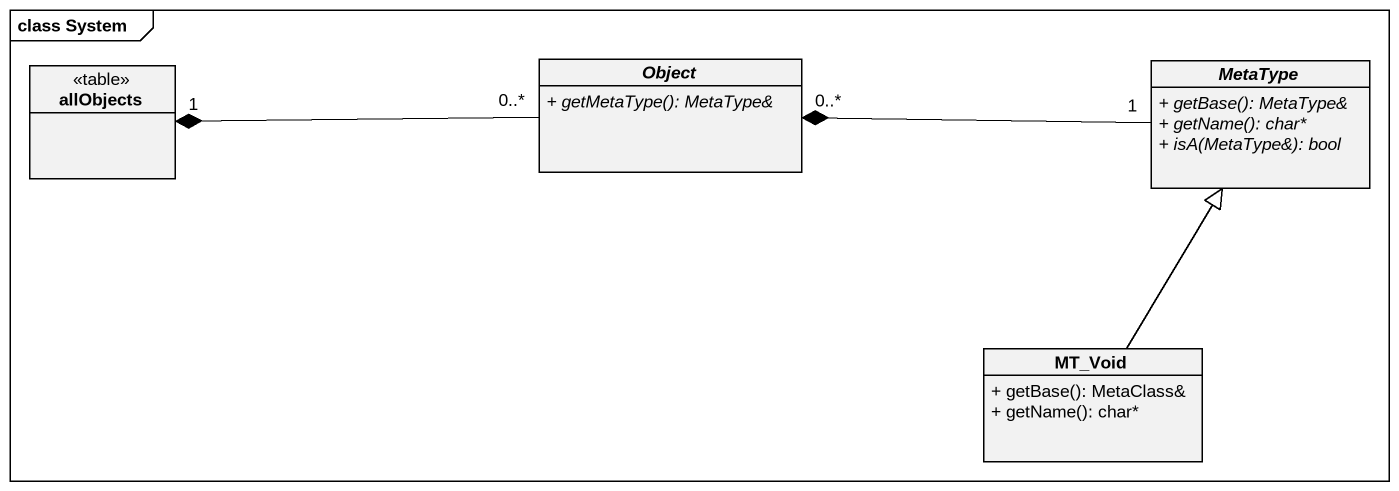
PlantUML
@startuml
mainframe class System
hide circle
hide empty members
skinparam classAttributeIconSize 0
class allObjects <<table>>
abstract class "Object" as Object_ {
  {abstract} + getMetaType(): MetaType&
}
abstract class MetaType {
  {abstract} + getBase(): MetaType&
  {abstract} + getName(): char*
  {abstract} + isA(MetaType&): bool
}
class MT_Void {
  + getBase(): MetaClass&
  + getName(): char*
}
Object_ "0..*" -left-* "1" allObjects
MetaType "1" -left-* "0..*" Object_
MT_Void -up-|> MetaType
@enduml
